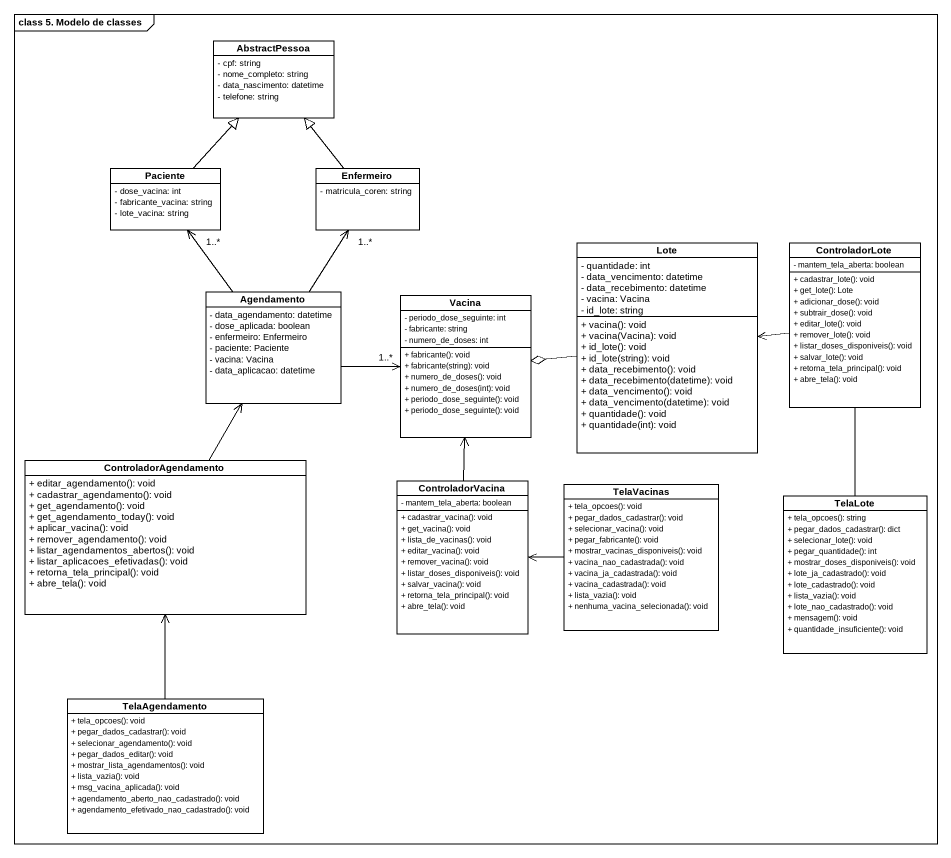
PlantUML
@startuml
mainframe class 5. Modelo de classes
hide circle
hide empty members
skinparam classAttributeIconSize 0
class AbstractPessoa {
  - cpf: string
  - nome_completo: string
  - data_nascimento: datetime
  - telefone: string
}
class Paciente {
  - dose_vacina: int
  - fabricante_vacina: string
  - lote_vacina: string
}
class Enfermeiro {
  - matricula_coren: string
}
class Lote {
  - quantidade: int
  - data_vencimento: datetime
  - data_recebimento: datetime
  - vacina: Vacina
  - id_lote: string
  + vacina(): void
  + vacina(Vacina): void
  + id_lote(): void
  + id_lote(string): void
  + data_recebimento(): void
  + data_recebimento(datetime): void
  + data_vencimento(): void
  + data_vencimento(datetime): void
  + quantidade(): void
  + quantidade(int): void
}
class ControladorLote {
  - mantem_tela_aberta: boolean
  + cadastrar_lote(): void
  + get_lote(): Lote
  + adicionar_dose(): void
  + subtrair_dose(): void
  + editar_lote(): void
  + remover_lote(): void
  + listar_doses_disponiveis(): void
  + salvar_lote(): void
  + retorna_tela_principal(): void
  + abre_tela(): void
}
class Agendamento {
  - data_agendamento: datetime
  - dose_aplicada: boolean
  - enfermeiro: Enfermeiro
  - paciente: Paciente
  - vacina: Vacina
  - data_aplicacao: datetime
}
class Vacina {
  - periodo_dose_seguinte: int
  - fabricante: string
  - numero_de_doses: int
  + fabricante(): void
  + fabricante(string): void
  + numero_de_doses(): void
  + numero_de_doses(int): void
  + periodo_dose_seguinte(): void
  + periodo_dose_seguinte(): void
}
class ControladorAgendamento {
  + editar_agendamento(): void
  + cadastrar_agendamento(): void
  + get_agendamento(): void
  + get_agendamento_today(): void
  + aplicar_vacina(): void
  + remover_agendamento(): void
  + listar_agendamentos_abertos(): void
  + listar_aplicacoes_efetivadas(): void
  + retorna_tela_principal(): void
  + abre_tela(): void
}
class ControladorVacina {
  - mantem_tela_aberta: boolean
  + cadastrar_vacina(): void
  + get_vacina(): void
  + lista_de_vacinas(): void
  + editar_vacina(): void
  + remover_vacina(): void
  + listar_doses_disponiveis(): void
  + salvar_vacina(): void
  + retorna_tela_principal(): void
  + abre_tela(): void
}
class TelaVacinas {
  + tela_opcoes(): void
  + pegar_dados_cadastrar(): void
  + selecionar_vacina(): void
  + pegar_fabricante(): void
  + mostrar_vacinas_disponiveis(): void
  + vacina_nao_cadastrada(): void
  + vacina_ja_cadastrada(): void
  + vacina_cadastrada(): void
  + lista_vazia(): void
  + nenhuma_vacina_selecionada(): void
}
class TelaLote {
  + tela_opcoes(): string
  + pegar_dados_cadastrar(): dict
  + selecionar_lote(): void
  + pegar_quantidade(): int
  + mostrar_doses_disponiveis(): void
  + lote_ja_cadastrado(): void
  + lote_cadastrado(): void
  + lista_vazia(): void
  + lote_nao_cadastrado(): void
  + mensagem(): void
  + quantidade_insuficiente(): void
}
class TelaAgendamento {
  + tela_opcoes(): void
  + pegar_dados_cadastrar(): void
  + selecionar_agendamento(): void
  + pegar_dados_editar(): void
  + mostrar_lista_agendamentos(): void
  + lista_vazia(): void
  + msg_vacina_aplicada(): void
  + agendamento_aberto_nao_cadastrado(): void
  + agendamento_efetivado_nao_cadastrado(): void
}
Paciente -up-|> AbstractPessoa
Enfermeiro -up-|> AbstractPessoa
Lote -left-o Vacina
ControladorLote -left-> Lote
Agendamento -up-> "1..*" Paciente
Agendamento -up-> "1..*" Enfermeiro
Vacina "1..*" <-left- Agendamento
ControladorAgendamento -up-> Agendamento
ControladorVacina -up-> Vacina
TelaVacinas -left-> ControladorVacina
TelaLote -up- ControladorLote
TelaAgendamento -up-> ControladorAgendamento
@enduml
